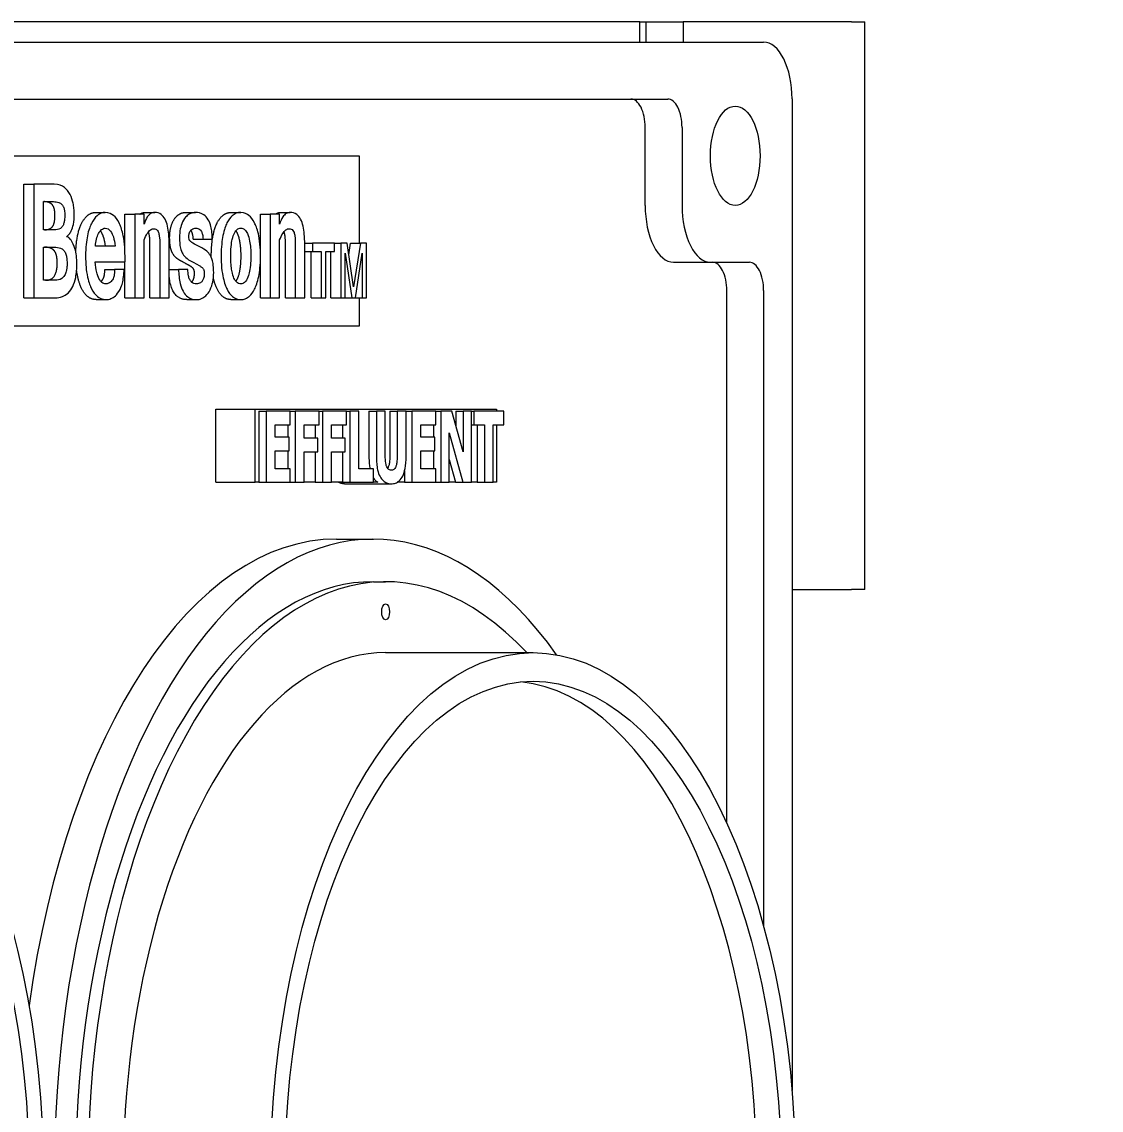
# Model space of a CAD drawing. Header units: inches. Extents: x 12 to 318, y 5 to 204.
# Drawn here: x 159.618 to 164.372, y 82.524 to 87.316 of the extents above; entities that cross this region are included whole.
import ezdxf

# ---------------------------------------------------------------- set-up
doc = ezdxf.new("R2010")
doc.units = ezdxf.units.IN
doc.header["$LTSCALE"] = 9.5
doc.header["$MEASUREMENT"] = 0
doc.layers.add('Dimension', color=7, linetype='Continuous', lineweight=25)
doc.layers.add('Visible', color=7, linetype='Continuous', lineweight=18)
doc.styles.add('Standard D-E', font='arial.ttf')
doc.dimstyles.new('in [mm] D-E NeptuneBenson', dxfattribs={"dimscale": 9.5, "dimtxt": 0.15, "dimasz": 0.098425, "dimexe": 0.125, "dimexo": 0.063, "dimgap": 0.031496, "dimtad": 0, "dimtih": 1, "dimtoh": 1, "dimdec": 4, "dimzin": 3, "dimdsep": 46, "dimlunit": 5, "dimtxsty": 'Standard D-E', "dimcen": 0.09, "dimdle": 0.393701, "dimclrd": 256, "dimclre": 256, "dimclrt": 256, "dimadec": 1, "dimazin": 1, "dimtfac": 1, "dimtofl": 0, "dimtmove": 0, "dimatfit": 3, "dimfxl": 1, "dimfrac": 1, "dimtolj": 1, "dimtzin": 4, "dimlwd": -1, "dimlwe": -1, "dimarcsym": 0})

# ---------------------------------------------------------------- blocks, each defined once
blk = doc.blocks.new('*D26')
at = {"layer": 'Defpoints', "color": 0, "transparency": 16777216}
for p in [(158.4059, 100.6863), (159.8111, 27.7063), (175.2466, 27.7063)]:
    blk.add_point(p, dxfattribs=at)
at = {"layer": 'Dimension', "transparency": 16777216}
for p, q in [((159.0044, 100.6863), (176.4341, 100.6863)), ((175.2466, 99.7513), (175.2466, 83.4672)), ((175.2466, 28.6414), (175.2466, 78.9878)), ((160.4096, 27.7063), (176.4341, 27.7063))]:
    blk.add_line(p, q, dxfattribs=at)
for points in [[(175.0907, 99.7513), (175.4024, 99.7513), (175.2466, 100.6863)], [(175.0907, 28.6414), (175.4024, 28.6414), (175.2466, 27.7063)]]:
    blk.add_solid(points, dxfattribs=at)
at = {"layer": 'Dimension', "transparency": 16777216, "char_height": 1.425, "attachment_point": 5, "style": 'Standard D-E'}
for s, insert in [('\\A1; 73 in', (175.2466, 82.2548)), ('\\A1;[1853.7 mm]', (175.2466, 80.0151))]:
    blk.add_mtext(s, dxfattribs=dict(at, insert=insert))
blk = doc.blocks.new('*D27')
at = {"layer": 'Defpoints', "color": 0, "transparency": 16777216}
for p in [(145.3107, 108.5663), (184.5188, 108.5663), (159.8111, 27.7063)]:
    blk.add_point(p, dxfattribs=at)
at = {"layer": 'Dimension', "transparency": 16777216}
for p, q in [((145.9092, 108.5663), (185.7063, 108.5663)), ((184.5188, 107.6313), (184.5188, 71.0909)), ((184.5188, 28.6414), (184.5188, 65.1817)), ((160.4096, 27.7063), (185.7063, 27.7063))]:
    blk.add_line(p, q, dxfattribs=at)
for points in [[(184.363, 107.6313), (184.6747, 107.6313), (184.5188, 108.5663)], [(184.363, 28.6414), (184.6747, 28.6414), (184.5188, 27.7063)]]:
    blk.add_solid(points, dxfattribs=at)
at = {"layer": 'Dimension', "transparency": 16777216, "char_height": 1.425, "attachment_point": 5, "style": 'Standard D-E'}
for s, insert in [('\\A1; 80{\\H1x;\\S7#8;} in', (184.5188, 69.8785)), ('\\A1;[2053.8 mm]', (184.5188, 66.9239))]:
    blk.add_mtext(s, dxfattribs=dict(at, insert=insert))

msp = doc.modelspace()

# ---------------------------------------------------------------- linework, layer by layer
at = {"layer": 'Visible'}
for p, q in [((162.34058, 87.316313), (155.94058, 87.316313)), ((162.34058, 87.226313), (162.34058, 87.316313)), ((162.34058, 87.316313), (162.3682, 87.316313)), ((162.3682, 87.316313), (162.53058, 87.316313)), ((162.3682, 87.226313), (162.3682, 87.316313)), ((162.53058, 87.316313), (162.53058, 87.226313)), ((163.272258, 87.316313), (162.53058, 87.316313)), ((163.272258, 87.316313), (163.330871, 87.316313)), ((163.330871, 84.816313), (163.330871, 87.316313)), ((156.13534, 87.226313), (162.88534, 87.226313)), ((156.557215, 86.976278), (162.463465, 86.976278)), ((163.01034, 86.976313), (163.01034, 82.611174)), ((162.363585, 86.507563), (162.363585, 86.851278)), ((162.525965, 86.851278), (162.525965, 86.507563)), ((157.91659, 86.726278), (161.10409, 86.726278)), ((161.10409, 86.726278), (161.10409, 86.341278)), ((159.62777, 86.101278), (159.62777, 86.601278)), ((159.62777, 86.601278), (159.671072, 86.601278)), ((159.671072, 86.601278), (159.671072, 86.101278)), ((159.761406, 86.601278), (159.671072, 86.601278)), ((159.713329, 86.524355), (159.758369, 86.524355)), ((159.713329, 86.400367), (159.713329, 86.524355)), ((159.942693, 86.476784), (159.985994, 86.476784)), ((160.072392, 86.306338), (160.072392, 86.468687)), ((160.072392, 86.468687), (160.115694, 86.468687)), ((160.156939, 86.468687), (160.115694, 86.468687)), ((160.115694, 86.468687), (160.115694, 86.101278)), ((160.156939, 86.424659), (160.156939, 86.468687)), ((160.160196, 86.476784), (160.203497, 86.476784)), ((160.339238, 86.476784), (160.382539, 86.476784)), ((160.539535, 86.476784), (160.582836, 86.476784)), ((160.669235, 86.468687), (160.712536, 86.468687)), ((160.669235, 86.306827), (160.669235, 86.468687)), ((160.753781, 86.468687), (160.712536, 86.468687)), ((160.712536, 86.468687), (160.712536, 86.101278)), ((160.753781, 86.424659), (160.753781, 86.468687)), ((160.757038, 86.476784), (160.80034, 86.476784)), ((159.761153, 86.400367), (159.713329, 86.400367)), ((159.814572, 86.370023), (159.815219, 86.370023)), ((160.156939, 86.101278), (160.156939, 86.356845)), ((160.373145, 86.359375), (160.416446, 86.359375)), ((160.416446, 86.359375), (160.457185, 86.359375)), ((160.753781, 86.101278), (160.753781, 86.356845)), ((159.713329, 86.32395), (159.761406, 86.32395)), ((159.713329, 86.178201), (159.713329, 86.32395)), ((160.029769, 86.329011), (159.942219, 86.329011)), ((160.182716, 86.101278), (160.182716, 86.33559)), ((160.226018, 86.33559), (160.226018, 86.101278)), ((160.267516, 86.101278), (160.267516, 86.33812)), ((160.779558, 86.101278), (160.779558, 86.33559)), ((160.82286, 86.33559), (160.82286, 86.101278)), ((160.864349, 86.341278), (160.898642, 86.341278)), ((160.864358, 86.101278), (160.864358, 86.33812)), ((160.994958, 86.341278), (160.898642, 86.341278)), ((160.898642, 86.341278), (160.898642, 86.304355)), ((160.994958, 86.304355), (160.994958, 86.341278)), ((160.994958, 86.341278), (161.023261, 86.341278)), ((161.050468, 86.341278), (161.023261, 86.341278)), ((161.023261, 86.341278), (161.023261, 86.101278)), ((161.079739, 86.149375), (161.050468, 86.341278)), ((161.058267, 86.290149), (161.066195, 86.341278)), ((161.066195, 86.341278), (161.109496, 86.341278)), ((161.109496, 86.341278), (161.079739, 86.149375)), ((161.136581, 86.341278), (161.109496, 86.341278)), ((161.136581, 86.101278), (161.136581, 86.341278)), ((159.941713, 86.259679), (160.072786, 86.259679)), ((160.072392, 86.101278), (160.072392, 86.259679)), ((160.072786, 86.259679), (160.072786, 86.284477)), ((160.669235, 86.101278), (160.669235, 86.263133)), ((160.864358, 86.304355), (160.898642, 86.304355)), ((160.893236, 86.101278), (160.893236, 86.304355)), ((160.898642, 86.304355), (160.936537, 86.304355)), ((160.936537, 86.304355), (160.936537, 86.101278)), ((160.956821, 86.304355), (160.994958, 86.304355)), ((160.956821, 86.101278), (160.956821, 86.304355)), ((160.97996, 86.101278), (160.97996, 86.304355)), ((161.042694, 86.297068), (161.071116, 86.101278)), ((161.042694, 86.101278), (161.042694, 86.297068)), ((161.088484, 86.101278), (161.117026, 86.297068)), ((161.117026, 86.297068), (161.117026, 86.101278)), ((162.488585, 86.257563), (162.650965, 86.257563)), ((162.650965, 86.257563), (162.822822, 86.257563)), ((159.983938, 86.225772), (160.027239, 86.225772)), ((160.069496, 86.225772), (160.027239, 86.225772)), ((160.267516, 86.225772), (160.3084, 86.225772)), ((160.349645, 86.225772), (160.3084, 86.225772)), ((159.76596, 86.178201), (159.713329, 86.178201)), ((162.722942, 83.78804), (162.722942, 86.132563)), ((162.885322, 86.132563), (162.885322, 83.333486)), ((159.62777, 86.101278), (159.671072, 86.101278)), ((159.671072, 86.101278), (159.76596, 86.101278)), ((159.945729, 86.093181), (159.98903, 86.093181)), ((160.072392, 86.101278), (160.115694, 86.101278)), ((160.115694, 86.101278), (160.156939, 86.101278)), ((160.182716, 86.101278), (160.226018, 86.101278)), ((160.226018, 86.101278), (160.267516, 86.101278)), ((160.344805, 86.093181), (160.388106, 86.093181)), ((160.539535, 86.093181), (160.582836, 86.093181)), ((160.669235, 86.101278), (160.712536, 86.101278)), ((160.712536, 86.101278), (160.753781, 86.101278)), ((160.779558, 86.101278), (160.82286, 86.101278)), ((160.82286, 86.101278), (160.864358, 86.101278)), ((160.893236, 86.101278), (160.936537, 86.101278)), ((160.936537, 86.101278), (160.956821, 86.101278)), ((160.97996, 86.101278), (161.023261, 86.101278)), ((161.023261, 86.101278), (161.042694, 86.101278)), ((161.042694, 86.101278), (161.071116, 86.101278)), ((161.071116, 86.101278), (161.088484, 86.101278)), ((161.088484, 86.101278), (161.117026, 86.101278)), ((161.10409, 86.101278), (161.10409, 85.976278)), ((161.117026, 86.101278), (161.136581, 86.101278)), ((161.10409, 85.976278), (158.491304, 85.976278)), ((160.472942, 85.611278), (160.646147, 85.611278)), ((160.472942, 85.288778), (160.472942, 85.611278)), ((160.646147, 85.611278), (161.708647, 85.611278)), ((160.646147, 85.288778), (160.646147, 85.611278)), ((160.662381, 85.601778), (160.662381, 85.288778)), ((160.662381, 85.601778), (160.694857, 85.601778)), ((160.800627, 85.601778), (160.694857, 85.601778)), ((160.694857, 85.601778), (160.694857, 85.288778)), ((160.800627, 85.601778), (160.822637, 85.601778)), ((160.800627, 85.542171), (160.800627, 85.601778)), ((160.927393, 85.601778), (160.822637, 85.601778)), ((160.822637, 85.601778), (160.822637, 85.288778)), ((160.927393, 85.601778), (160.943061, 85.601778)), ((160.927393, 85.542171), (160.927393, 85.601778)), ((161.047817, 85.601778), (160.943061, 85.601778)), ((160.943061, 85.601778), (160.943061, 85.288778)), ((161.047817, 85.542171), (161.047817, 85.601778)), ((161.047817, 85.601778), (161.063485, 85.601778)), ((161.1028, 85.601778), (161.063485, 85.601778)), ((161.063485, 85.601778), (161.063485, 85.288778)), ((161.1028, 85.348385), (161.1028, 85.601778)), ((161.147248, 85.601778), (161.147248, 85.401905)), ((161.147248, 85.601778), (161.179724, 85.601778)), ((161.219039, 85.601778), (161.179724, 85.601778)), ((161.179724, 85.601778), (161.179724, 85.401905)), ((161.219039, 85.40647), (161.219039, 85.601778)), ((161.239068, 85.601778), (161.239068, 85.40647)), ((161.239068, 85.601778), (161.271544, 85.601778)), ((161.310859, 85.601778), (161.271544, 85.601778)), ((161.271544, 85.601778), (161.271544, 85.40647)), ((161.310859, 85.601778), (161.336419, 85.601778)), ((161.310859, 85.402158), (161.310859, 85.601778)), ((161.44219, 85.601778), (161.336419, 85.601778)), ((161.336419, 85.601778), (161.336419, 85.288778)), ((161.44219, 85.601778), (161.464199, 85.601778)), ((161.44219, 85.542171), (161.44219, 85.601778)), ((161.512392, 85.601778), (161.464199, 85.601778)), ((161.464199, 85.601778), (161.464199, 85.288778)), ((161.56236, 85.42245), (161.512392, 85.601778)), ((161.529885, 85.601778), (161.529885, 85.539001)), ((161.529885, 85.601778), (161.56236, 85.601778)), ((161.598251, 85.601778), (161.56236, 85.601778)), ((161.56236, 85.601778), (161.56236, 85.42245)), ((161.598251, 85.288778), (161.598251, 85.601778)), ((161.598251, 85.601778), (161.609227, 85.601778)), ((161.741123, 85.601778), (161.609227, 85.601778)), ((161.609227, 85.601778), (161.609227, 85.542171)), ((161.708647, 85.611278), (161.708647, 85.601778)), ((161.741123, 85.542171), (161.741123, 85.601778)), ((160.733918, 85.48713), (160.733918, 85.542171)), ((160.733918, 85.542171), (160.800627, 85.542171)), ((160.790161, 85.542171), (160.790161, 85.48713)), ((160.861698, 85.483071), (160.861698, 85.542171)), ((160.861698, 85.542171), (160.927393, 85.542171)), ((160.910585, 85.542171), (160.910585, 85.483071)), ((160.982122, 85.542171), (161.047817, 85.542171)), ((160.982122, 85.483071), (160.982122, 85.542171)), ((161.031009, 85.542171), (161.031009, 85.483071)), ((161.375481, 85.48713), (161.375481, 85.542171)), ((161.375481, 85.542171), (161.44219, 85.542171)), ((161.431723, 85.542171), (161.431723, 85.48713)), ((161.598251, 85.542171), (161.609227, 85.542171)), ((161.609227, 85.542171), (161.655518, 85.542171)), ((161.623042, 85.542171), (161.623042, 85.288778)), ((161.655518, 85.542171), (161.655518, 85.288778)), ((161.694833, 85.288778), (161.694833, 85.542171)), ((161.694833, 85.542171), (161.741123, 85.542171)), ((161.708647, 85.542171), (161.708647, 85.288778)), ((161.50009, 85.288778), (161.50009, 85.506914)), ((161.50009, 85.506914), (161.560458, 85.288778)), ((160.795428, 85.48713), (160.733918, 85.48713)), ((160.795428, 85.427523), (160.795428, 85.48713)), ((160.922193, 85.483071), (160.861698, 85.483071)), ((160.922193, 85.423465), (160.922193, 85.483071)), ((161.042617, 85.483071), (160.982122, 85.483071)), ((161.042617, 85.423465), (161.042617, 85.483071)), ((161.43699, 85.48713), (161.375481, 85.48713)), ((161.43699, 85.427523), (161.43699, 85.48713)), ((160.733918, 85.348385), (160.733918, 85.427523)), ((160.733918, 85.427523), (160.795428, 85.427523)), ((160.790161, 85.427523), (160.790161, 85.348385)), ((160.861698, 85.288778), (160.861698, 85.423465)), ((160.861698, 85.423465), (160.922193, 85.423465)), ((160.910585, 85.423465), (160.910585, 85.288778)), ((160.982122, 85.288778), (160.982122, 85.423465)), ((160.982122, 85.423465), (161.042617, 85.423465)), ((161.031009, 85.423465), (161.031009, 85.288778)), ((161.375481, 85.427523), (161.43699, 85.427523)), ((161.375481, 85.348385), (161.375481, 85.427523)), ((161.431723, 85.427523), (161.431723, 85.348385)), ((160.800627, 85.348385), (160.733918, 85.348385)), ((160.800627, 85.288778), (160.800627, 85.348385)), ((161.16786, 85.348385), (161.1028, 85.348385)), ((161.16786, 85.288778), (161.16786, 85.348385)), ((161.44219, 85.348385), (161.375481, 85.348385)), ((161.44219, 85.288778), (161.44219, 85.348385)), ((161.50009, 85.389564), (161.527982, 85.288778)), ((161.303943, 85.338573), (161.303943, 85.288778)), ((160.472942, 85.288778), (160.646147, 85.288778)), ((160.662381, 85.288778), (160.646147, 85.288778)), ((160.662381, 85.288778), (160.694857, 85.288778)), ((160.694857, 85.288778), (160.800627, 85.288778)), ((160.800627, 85.288778), (160.822637, 85.288778)), ((160.822637, 85.288778), (160.861698, 85.288778)), ((160.910585, 85.288778), (160.861698, 85.288778)), ((160.910585, 85.288778), (160.943061, 85.288778)), ((160.943061, 85.288778), (160.982122, 85.288778)), ((161.031009, 85.288778), (160.982122, 85.288778)), ((161.031009, 85.288778), (161.063485, 85.288778)), ((161.03961, 85.282183), (161.245291, 85.282183)), ((161.063485, 85.288778), (161.16786, 85.288778)), ((161.186577, 85.288778), (161.16786, 85.288778)), ((161.303943, 85.288778), (161.271828, 85.288778)), ((161.303943, 85.288778), (161.336419, 85.288778)), ((161.336419, 85.288778), (161.44219, 85.288778)), ((161.44219, 85.288778), (161.464199, 85.288778)), ((161.464199, 85.288778), (161.50009, 85.288778)), ((161.527982, 85.288778), (161.50009, 85.288778)), ((161.527982, 85.288778), (161.560458, 85.288778)), ((161.560458, 85.288778), (161.598251, 85.288778)), ((161.623042, 85.288778), (161.598251, 85.288778)), ((161.623042, 85.288778), (161.655518, 85.288778)), ((161.655518, 85.288778), (161.694833, 85.288778)), ((161.708647, 85.288778), (161.694833, 85.288778)), ((161.004192, 85.038778), (161.166572, 85.038778)), ((161.166572, 84.851278), (161.220699, 84.851278)), ((163.01034, 84.816313), (163.272258, 84.816313)), ((163.330871, 84.816313), (163.272258, 84.816313)), ((161.220699, 84.538778), (161.870218, 84.538778))]:
    msp.add_line(p, q, dxfattribs=at)
for centre, major_axis, start_param, end_param in [((162.88534, 86.976313), (0, 0.25), 4.71238898, 6.28318531), ((162.301085, 86.851278), (0, 0.125), 4.71238898, 6.28318531), ((162.463465, 86.851278), (0, 0.125), 4.71238898, 6.28318531), ((162.488585, 86.507563), (0, -0.25), 4.71238898, 6.28318531), ((162.650965, 86.507563), (0, -0.25), 4.71238898, 6.28318531), ((162.660442, 86.132563), (0, 0.125), 4.71238898, 6.28318531), ((162.822822, 86.132563), (0, 0.125), 4.71238898, 6.28318531), ((161.166572, 82.226278), (0, 2.8125), 5.67192986, 8.94884126), ((161.220699, 82.226278), (0, -2.625), 2.64866739, 6.33361033), ((161.004192, 82.226278), (0, 2.8125), 0, 1.2977393), ((161.166572, 82.226278), (0, -2.625), 3.14159265, 6.28318531), ((161.220699, 82.226278), (0, -2.3125), 3.14159265, 6.28318531), ((161.761964, 82.226278), (0, -2.186419), 0.04953189, 3.09206076)]:
    msp.add_ellipse(centre, major_axis=major_axis, ratio=0.5, start_param=start_param, end_param=end_param, dxfattribs=at)
for centre, major_axis in [((162.76034, 86.726313), (0, 0.21875)), ((161.220699, 84.718674), (0, -0.035)), ((158.557753, 82.226278), (0, 2.3125)), ((161.870218, 82.226278), (0, 2.3125)), ((158.557753, 82.226278), (0, 2.186419)), ((161.870218, 82.226278), (0, 2.186419))]:
    msp.add_ellipse(centre, major_axis=major_axis, ratio=0.5, dxfattribs=at)
for points, degree, knots in [([(159.849209, 86.468687), (159.849209, 86.47736), (159.848814, 86.485984), (159.847117, 86.502662), (159.845865, 86.510576), (159.841772, 86.529), (159.837698, 86.543031), (159.824352, 86.568248), (159.8163, 86.57855), (159.795641, 86.594517), (159.781124, 86.601278), (159.761406, 86.601278)], 3, [-1.37022204, -1.37022204, -1.37022204, -1.37022204, -1.13367687, -1.13367687, -0.90603204, -0.90603204, -0.58386018, -0.58386018, -0.30050429, -0.30050429, 0, 0, 0, 0]), ([(159.758369, 86.524355), (159.76593, 86.524355), (159.774423, 86.523491), (159.785528, 86.518919), (159.790538, 86.516305), (159.798129, 86.50814), (159.800281, 86.504331), (159.80393, 86.496092), (159.805047, 86.491337), (159.807043, 86.479551), (159.807458, 86.471101), (159.807458, 86.46312)], 3, [-0.217883978, -0.217883978, -0.217883978, -0.217883978, -0.151492323, -0.151492323, -0.118749394, -0.118749394, -0.094641913, -0.094641913, -0.060812242, -0.060812242, 0, 0, 0, 0]), ([(159.807458, 86.46312), (159.807458, 86.457027), (159.807201, 86.45084), (159.805967, 86.439696), (159.805085, 86.434665), (159.802364, 86.42487), (159.800505, 86.420451), (159.796276, 86.41375), (159.793213, 86.409917), (159.780241, 86.401884), (159.770572, 86.400367), (159.761153, 86.400367)], 3, [-0.570946972, -0.570946972, -0.570946972, -0.570946972, -0.453612383, -0.453612383, -0.351244571, -0.351244571, -0.237936486, -0.237936486, -0.143553355, -0.143553355, 0, 0, 0, 0]), ([(159.814543, 86.370003), (159.818731, 86.372876), (159.822807, 86.376493), (159.830068, 86.385214), (159.833264, 86.390118), (159.840147, 86.404148), (159.843215, 86.4137), (159.848156, 86.438454), (159.849209, 86.453613), (159.849209, 86.468687)], 3, [-0.332004447, -0.332004447, -0.332004447, -0.332004447, -0.264558277, -0.264558277, -0.202993513, -0.202993513, -0.114860808, -0.114860808, 0, 0, 0, 0]), ([(159.856134, 86.301704), (159.857101, 86.335868), (159.8683, 86.399861), (159.891326, 86.449456), (159.923715, 86.476784), (159.942693, 86.476784)], 2, [0.19355846, 0.19355846, 0.19355846, 1, 2, 3, 4, 4, 4]), ([(159.985994, 86.476784), (159.979742, 86.476784), (159.973523, 86.475672), (159.960727, 86.470602), (159.95509, 86.4668), (159.940687, 86.4544), (159.932182, 86.443087), (159.918976, 86.416417), (159.91232, 86.399173), (159.902737, 86.351948), (159.899203, 86.323616), (159.899203, 86.284983)], 3, [-1.49193162, -1.49193162, -1.49193162, -1.49193162, -1.29030138, -1.29030138, -1.0712515, -1.0712515, -0.64119148, -0.64119148, -0.29439022, -0.29439022, 0, 0, 0, 0]), ([(160.072786, 86.284477), (160.072786, 86.301952), (160.072068, 86.319482), (160.068363, 86.35703), (160.065481, 86.371919), (160.058307, 86.403669), (160.052295, 86.419361), (160.039491, 86.444999), (160.031256, 86.455747), (160.013877, 86.470037), (160.002213, 86.476784), (159.985994, 86.476784)], 3, [-0.953742878, -0.953742878, -0.953742878, -0.953742878, -0.864238922, -0.864238922, -0.757751945, -0.757751945, -0.52950742, -0.52950742, -0.247180323, -0.247180323, 0, 0, 0, 0]), ([(160.203497, 86.476784), (160.197481, 86.476784), (160.191485, 86.475323), (160.180379, 86.468502), (160.175447, 86.463548), (160.165211, 86.44812), (160.160616, 86.437076), (160.156939, 86.424659)], 3, [-0.286997863, -0.286997863, -0.286997863, -0.286997863, -0.195305384, -0.195305384, -0.109970073, -0.109970073, 0, 0, 0, 0]), ([(160.267516, 86.33812), (160.267516, 86.352441), (160.267003, 86.367055), (160.264542, 86.393188), (160.262787, 86.405094), (160.257461, 86.427598), (160.253906, 86.437857), (160.244459, 86.455783), (160.238786, 86.46258), (160.223366, 86.474354), (160.213284, 86.476784), (160.203497, 86.476784)], 3, [-0.549838036, -0.549838036, -0.549838036, -0.549838036, -0.440760651, -0.440760651, -0.347374274, -0.347374274, -0.251258835, -0.251258835, -0.149149172, -0.149149172, 0, 0, 0, 0]), ([(160.382539, 86.476784), (160.375417, 86.476784), (160.368297, 86.475451), (160.353404, 86.468768), (160.347282, 86.46362), (160.338313, 86.454706), (160.331977, 86.447151), (160.321191, 86.424562), (160.318194, 86.413656), (160.313847, 86.392771), (160.312701, 86.37981), (160.312701, 86.36646)], 3, [-0.380184833, -0.380184833, -0.380184833, -0.380184833, -0.319898495, -0.319898495, -0.251008997, -0.251008997, -0.172372504, -0.172372504, -0.101722902, -0.101722902, 0, 0, 0, 0]), ([(160.457185, 86.359375), (160.457055, 86.369402), (160.456525, 86.379474), (160.45445, 86.398091), (160.453012, 86.406665), (160.448207, 86.42611), (160.44444, 86.435963), (160.433965, 86.454222), (160.427234, 86.461241), (160.408272, 86.474234), (160.394985, 86.476784), (160.382539, 86.476784)], 3, [-0.545887419, -0.545887419, -0.545887419, -0.545887419, -0.469637173, -0.469637173, -0.400904814, -0.400904814, -0.30477701, -0.30477701, -0.189676686, -0.189676686, 0, 0, 0, 0]), ([(160.582836, 86.476784), (160.576189, 86.476784), (160.569561, 86.475658), (160.555745, 86.470309), (160.549785, 86.466211), (160.536372, 86.454652), (160.528616, 86.444249), (160.516065, 86.41874), (160.509395, 86.401211), (160.499853, 86.35446), (160.496045, 86.32575), (160.496045, 86.284983)], 3, [-1.56801299, -1.56801299, -1.56801299, -1.56801299, -1.35973826, -1.35973826, -1.12707481, -1.12707481, -0.69333235, -0.69333235, -0.31064426, -0.31064426, 0, 0, 0, 0]), ([(160.669628, 86.284983), (160.669628, 86.302421), (160.668913, 86.319927), (160.66523, 86.357098), (160.662385, 86.371844), (160.654528, 86.406415), (160.647975, 86.421689), (160.636333, 86.444999), (160.628098, 86.455747), (160.61072, 86.470037), (160.599055, 86.476784), (160.582836, 86.476784)], 3, [-0.854658685, -0.854658685, -0.854658685, -0.854658685, -0.788718433, -0.788718433, -0.711388555, -0.711388555, -0.52950742, -0.52950742, -0.247180323, -0.247180323, 0, 0, 0, 0]), ([(160.80034, 86.476784), (160.794323, 86.476784), (160.788327, 86.475323), (160.777221, 86.468502), (160.772289, 86.463548), (160.762053, 86.44812), (160.757458, 86.437076), (160.753781, 86.424659)], 3, [-0.286997863, -0.286997863, -0.286997863, -0.286997863, -0.195305384, -0.195305384, -0.109970073, -0.109970073, 0, 0, 0, 0]), ([(160.864358, 86.33812), (160.864358, 86.352441), (160.863846, 86.367055), (160.861384, 86.393188), (160.859629, 86.405094), (160.854303, 86.427598), (160.850748, 86.437857), (160.841301, 86.455783), (160.835628, 86.46258), (160.820208, 86.474354), (160.810126, 86.476784), (160.80034, 86.476784)], 3, [-0.549838036, -0.549838036, -0.549838036, -0.549838036, -0.440760651, -0.440760651, -0.347374274, -0.347374274, -0.251258835, -0.251258835, -0.149149172, -0.149149172, 0, 0, 0, 0]), ([(159.942219, 86.329011), (159.943138, 86.339577), (159.944722, 86.349798), (159.949497, 86.36847), (159.952511, 86.376582), (159.960236, 86.391456), (159.964574, 86.397161), (159.974619, 86.405508), (159.980229, 86.407452), (159.985994, 86.407452)], 3, [-0.311667492, -0.311667492, -0.311667492, -0.311667492, -0.237050543, -0.237050543, -0.16576507, -0.16576507, -0.087852602, -0.087852602, 0, 0, 0, 0]), ([(159.985994, 86.407452), (159.990098, 86.407452), (159.994164, 86.406474), (160.001887, 86.402097), (160.005417, 86.398886), (160.014788, 86.386603), (160.019001, 86.376206), (160.025602, 86.356887), (160.028268, 86.343385), (160.029769, 86.329011)], 3, [-0.251457438, -0.251457438, -0.251457438, -0.251457438, -0.21404187, -0.21404187, -0.178283825, -0.178283825, -0.111899249, -0.111899249, 0, 0, 0, 0]), ([(160.156939, 86.356845), (160.16113, 86.366541), (160.165796, 86.375883), (160.175126, 86.390307), (160.179786, 86.396015), (160.189347, 86.403461), (160.194064, 86.405428), (160.198943, 86.405428)], 3, [-0.254147783, -0.254147783, -0.254147783, -0.254147783, -0.156374809, -0.156374809, -0.074354364, -0.074354364, 0, 0, 0, 0]), ([(160.198943, 86.405428), (160.202035, 86.405428), (160.20522, 86.404922), (160.210825, 86.402356), (160.213347, 86.400499), (160.217763, 86.394936), (160.219219, 86.391884), (160.221979, 86.384537), (160.223148, 86.378767), (160.225508, 86.362028), (160.226018, 86.348699), (160.226018, 86.33559)], 3, [-0.243715019, -0.243715019, -0.243715019, -0.243715019, -0.209104446, -0.209104446, -0.179401679, -0.179401679, -0.150757457, -0.150757457, -0.099891353, -0.099891353, 0, 0, 0, 0]), ([(160.353946, 86.371521), (160.353946, 86.373682), (160.354051, 86.375828), (160.354505, 86.379967), (160.354839, 86.381917), (160.356138, 86.387286), (160.357345, 86.390286), (160.36104, 86.396845), (160.363863, 86.399825), (160.372332, 86.406151), (160.378796, 86.407452), (160.384817, 86.407452)], 3, [-0.199332402, -0.199332402, -0.199332402, -0.199332402, -0.182867861, -0.182867861, -0.167049192, -0.167049192, -0.137423155, -0.137423155, -0.091748754, -0.091748754, 0, 0, 0, 0]), ([(160.384817, 86.407452), (160.390872, 86.407452), (160.396822, 86.406), (160.404546, 86.399861), (160.407001, 86.397024), (160.411167, 86.38954), (160.412769, 86.385181), (160.415491, 86.373701), (160.41622, 86.366549), (160.416446, 86.359375)], 3, [-0.223385569, -0.223385569, -0.223385569, -0.223385569, -0.140059831, -0.140059831, -0.096765916, -0.096765916, -0.05477189, -0.05477189, 0, 0, 0, 0]), ([(160.538555, 86.284983), (160.538555, 86.298466), (160.538996, 86.312444), (160.54148, 86.339431), (160.543314, 86.349611), (160.548082, 86.370766), (160.551494, 86.37932), (160.558772, 86.393903), (160.563019, 86.398559), (160.571652, 86.405651), (160.577191, 86.407452), (160.582836, 86.407452)], 3, [-0.22807944, -0.22807944, -0.22807944, -0.22807944, -0.205294754, -0.205294754, -0.181748055, -0.181748055, -0.142221383, -0.142221383, -0.086038211, -0.086038211, 0, 0, 0, 0]), ([(160.582836, 86.407452), (160.585948, 86.407452), (160.589041, 86.406876), (160.595905, 86.404026), (160.598736, 86.401761), (160.604949, 86.396116), (160.608737, 86.390506), (160.616343, 86.374067), (160.619475, 86.362726), (160.625393, 86.331948), (160.627118, 86.31073), (160.627118, 86.284983)], 3, [-0.485256347, -0.485256347, -0.485256347, -0.485256347, -0.453784115, -0.453784115, -0.414355835, -0.414355835, -0.320828378, -0.320828378, -0.196193606, -0.196193606, 0, 0, 0, 0]), ([(160.753781, 86.356845), (160.757972, 86.366541), (160.762638, 86.375883), (160.771968, 86.390307), (160.776628, 86.396015), (160.786189, 86.403461), (160.790906, 86.405428), (160.795785, 86.405428)], 3, [-0.254147783, -0.254147783, -0.254147783, -0.254147783, -0.156374809, -0.156374809, -0.074354364, -0.074354364, 0, 0, 0, 0]), ([(160.795785, 86.405428), (160.798877, 86.405428), (160.802062, 86.404922), (160.807668, 86.402356), (160.810189, 86.400499), (160.814605, 86.394936), (160.816061, 86.391884), (160.818821, 86.384537), (160.819991, 86.378767), (160.82235, 86.362028), (160.82286, 86.348699), (160.82286, 86.33559)], 3, [-0.243715019, -0.243715019, -0.243715019, -0.243715019, -0.209104446, -0.209104446, -0.179401679, -0.179401679, -0.150757457, -0.150757457, -0.099891353, -0.099891353, 0, 0, 0, 0]), ([(159.860849, 86.251076), (159.860849, 86.262847), (159.860116, 86.274437), (159.857194, 86.297534), (159.855079, 86.308169), (159.848371, 86.330245), (159.843037, 86.342914), (159.829876, 86.362152), (159.826036, 86.365433), (159.820709, 86.369091), (159.81766, 86.370186), (159.814543, 86.370003)], 3, [-0.236404936, -0.236404936, -0.236404936, -0.236404936, -0.1893821, -0.1893821, -0.141231453, -0.141231453, -0.08584592, -0.08584592, -0.047520192, -0.047520192, 0, 0, 0, 0]), ([(159.986468, 86.329011), (159.982926, 86.362918), (159.967983, 86.391504), (159.964252, 86.396029)], 2, [0, 0, 0, 1, 1.28376973, 1.28376973, 1.28376973]), ([(160.182716, 86.33559), (160.182716, 86.375064), (160.176336, 86.390689), (160.176148, 86.39112)], 2, [0, 0, 0, 1, 1.02920813, 1.02920813, 1.02920813]), ([(160.312701, 86.36646), (160.312701, 86.356638), (160.313111, 86.346555), (160.315037, 86.329859), (160.316373, 86.321875), (160.322214, 86.302165), (160.32642, 86.295185), (160.333183, 86.285103), (160.340631, 86.27386), (160.372418, 86.257655)], 3, [-1.28758631, -1.28758631, -1.28758631, -1.28758631, -1.00763885, -1.00763885, -0.79953504, -0.79953504, -0.49991727, -0.49991727, 0, 0, 0, 0]), ([(160.399746, 86.326987), (160.382135, 86.33544), (160.372856, 86.340688), (160.361948, 86.348305), (160.359348, 86.35078), (160.356791, 86.354212), (160.356004, 86.355442), (160.355132, 86.357513), (160.354873, 86.358285), (160.353932, 86.362988), (160.353946, 86.367357), (160.353946, 86.371521)], 3, [-0.131420243, -0.131420243, -0.131420243, -0.131420243, -0.085737183, -0.085737183, -0.052375851, -0.052375851, -0.038599816, -0.038599816, -0.031728135, -0.031728135, 0, 0, 0, 0]), ([(160.583816, 86.284983), (160.583816, 86.316359), (160.576984, 86.362412), (160.566797, 86.388988), (160.561146, 86.395964)], 2, [0, 0, 0, 1, 2, 2.7505137, 2.7505137, 2.7505137]), ([(160.779558, 86.33559), (160.779558, 86.375064), (160.773178, 86.390689), (160.77299, 86.39112)], 2, [0, 0, 0, 1, 1.02920813, 1.02920813, 1.02920813]), ([(159.761406, 86.32395), (159.770273, 86.32395), (159.780571, 86.322964), (159.791928, 86.31803), (159.798166, 86.315182), (159.805514, 86.307178), (159.808406, 86.303524), (159.813478, 86.291698), (159.814748, 86.285783), (159.817072, 86.271504), (159.81758, 86.261023), (159.81758, 86.251076)], 3, [-0.627216897, -0.627216897, -0.627216897, -0.627216897, -0.26355814, -0.26355814, -0.153530989, -0.153530989, -0.114232774, -0.114232774, -0.075797609, -0.075797609, 0, 0, 0, 0]), ([(160.463258, 86.21312), (160.463258, 86.223418), (160.462778, 86.23385), (160.460162, 86.255218), (160.458171, 86.263208), (160.452731, 86.280792), (160.448268, 86.288008), (160.441568, 86.297643), (160.432484, 86.311224), (160.399746, 86.326987)], 3, [-1.26579165, -1.26579165, -1.26579165, -1.26579165, -1.09964579, -1.09964579, -0.91097669, -0.91097669, -0.51319308, -0.51319308, 0, 0, 0, 0]), ([(159.899203, 86.284983), (159.899203, 86.268219), (159.899858, 86.251328), (159.902497, 86.223986), (159.904381, 86.208868), (159.91368, 86.167122), (159.92039, 86.151171), (159.932849, 86.126293), (159.94143, 86.115095), (159.959358, 86.100415), (159.971628, 86.093181), (159.98903, 86.093181)], 3, [-1.15207317, -1.15207317, -1.15207317, -1.15207317, -0.93289171, -0.93289171, -0.78803686, -0.78803686, -0.5752915, -0.5752915, -0.26521632, -0.26521632, 0, 0, 0, 0]), ([(159.98903, 86.162513), (159.983021, 86.162513), (159.977065, 86.164272), (159.967795, 86.171476), (159.962924, 86.176405), (159.955032, 86.191603), (159.950928, 86.200884), (159.94577, 86.224779), (159.942498, 86.241358), (159.941713, 86.259679)], 3, [-1.96156648, -1.96156648, -1.96156648, -1.96156648, -1.05825772, -1.05825772, -0.46701751, -0.46701751, -0.14011971, -0.14011971, 0, 0, 0, 0]), ([(160.372418, 86.257655), (160.399604, 86.243047), (160.404644, 86.239911), (160.411342, 86.23536), (160.414652, 86.232569), (160.418188, 86.227736), (160.419192, 86.226098), (160.420398, 86.2231), (160.420949, 86.22143), (160.421869, 86.215071), (160.422013, 86.211119), (160.422013, 86.207553)], 3, [-0.257258169, -0.257258169, -0.257258169, -0.257258169, -0.188139614, -0.188139614, -0.088980101, -0.088980101, -0.05025383, -0.05025383, -0.027166149, -0.027166149, 0, 0, 0, 0]), ([(160.496045, 86.284983), (160.496045, 86.26756), (160.496725, 86.249996), (160.500161, 86.214478), (160.502704, 86.200205), (160.510613, 86.164825), (160.516928, 86.149406), (160.529132, 86.124985), (160.537392, 86.114207), (160.558172, 86.097137), (160.570379, 86.093181), (160.582836, 86.093181)], 3, [-0.559807611, -0.559807611, -0.559807611, -0.559807611, -0.508752242, -0.508752242, -0.453813618, -0.453813618, -0.343491309, -0.343491309, -0.189844967, -0.189844967, 0, 0, 0, 0]), ([(160.582836, 86.162513), (160.579595, 86.162513), (160.576352, 86.163077), (160.569372, 86.165967), (160.566558, 86.168247), (160.560058, 86.174419), (160.556072, 86.1806), (160.549587, 86.194985), (160.546086, 86.20486), (160.540475, 86.23668), (160.538555, 86.256816), (160.538555, 86.284983)], 3, [-0.87203894, -0.87203894, -0.87203894, -0.87203894, -0.787716776, -0.787716776, -0.686621698, -0.686621698, -0.437031514, -0.437031514, -0.214626715, -0.214626715, 0, 0, 0, 0]), ([(160.561139, 86.173889), (160.566766, 86.180836), (160.576984, 86.207047), (160.583816, 86.253606), (160.583816, 86.284983)], 2, [1.24426444, 1.24426444, 1.24426444, 2, 3, 4, 4, 4]), ([(160.582836, 86.093181), (160.589358, 86.093181), (160.595856, 86.094294), (160.609624, 86.099605), (160.615536, 86.103716), (160.628874, 86.115077), (160.636745, 86.125624), (160.649451, 86.151394), (160.656239, 86.16909), (160.665847, 86.216148), (160.669628, 86.244781), (160.669628, 86.284983)], 3, [-1.52764829, -1.52764829, -1.52764829, -1.52764829, -1.33812293, -1.33812293, -1.12021306, -1.12021306, -0.68610543, -0.68610543, -0.3063334, -0.3063334, 0, 0, 0, 0]), ([(160.627118, 86.284983), (160.627118, 86.271418), (160.626639, 86.25749), (160.623969, 86.229608), (160.621955, 86.219065), (160.618504, 86.203847), (160.615678, 86.193652), (160.606974, 86.176207), (160.602773, 86.171506), (160.594027, 86.164317), (160.588486, 86.162513), (160.582836, 86.162513)], 3, [-0.322924908, -0.322924908, -0.322924908, -0.322924908, -0.268030343, -0.268030343, -0.208102325, -0.208102325, -0.144086963, -0.144086963, -0.086096364, -0.086096364, 0, 0, 0, 0]), ([(159.76596, 86.101278), (159.776226, 86.101278), (159.786718, 86.102711), (159.805415, 86.109627), (159.813934, 86.11455), (159.831746, 86.131186), (159.838195, 86.141854), (159.848156, 86.16207), (159.852493, 86.175426), (159.859375, 86.209691), (159.860849, 86.2304), (159.860849, 86.251076)], 3, [-0.534957751, -0.534957751, -0.534957751, -0.534957751, -0.44787355, -0.44787355, -0.373731161, -0.373731161, -0.28123866, -0.28123866, -0.157548974, -0.157548974, 0, 0, 0, 0]), ([(159.81758, 86.251076), (159.81758, 86.245041), (159.817314, 86.238982), (159.816098, 86.227714), (159.815218, 86.222531), (159.812227, 86.210784), (159.809869, 86.204898), (159.803129, 86.193457), (159.798594, 86.188939), (159.785151, 86.17992), (159.775115, 86.178201), (159.76596, 86.178201)], 3, [-0.361217471, -0.361217471, -0.361217471, -0.361217471, -0.315406386, -0.315406386, -0.273717942, -0.273717942, -0.215356644, -0.215356644, -0.139521638, -0.139521638, 0, 0, 0, 0]), ([(159.945729, 86.093181), (159.925739, 86.093181), (159.892592, 86.118991), (159.868806, 86.169092), (159.860856, 86.212428), (159.859706, 86.221151)], 2, [0, 0, 0, 1, 2, 3, 3.23212359, 3.23212359, 3.23212359]), ([(159.967484, 86.17223), (159.96975, 86.174466), (159.977106, 86.184274), (159.983432, 86.203505), (159.983938, 86.225772)], 2, [1.6157242, 1.6157242, 1.6157242, 2, 3, 4, 4, 4]), ([(159.98903, 86.093181), (159.996393, 86.093181), (160.003715, 86.09452), (160.016592, 86.099765), (160.023545, 86.103576), (160.036405, 86.115454), (160.04388, 86.123838), (160.056377, 86.14919), (160.059671, 86.160002), (160.065619, 86.181492), (160.068193, 86.202606), (160.069496, 86.225772)], 3, [-0.510586724, -0.510586724, -0.510586724, -0.510586724, -0.395857325, -0.395857325, -0.305816844, -0.305816844, -0.233792858, -0.233792858, -0.177640706, -0.177640706, 0, 0, 0, 0]), ([(160.027239, 86.225772), (160.026993, 86.214933), (160.026256, 86.205507), (160.024604, 86.19764), (160.023367, 86.191869), (160.016855, 86.178904), (160.012878, 86.173792), (160.003907, 86.166318), (159.997226, 86.162513), (159.98903, 86.162513)], 3, [-1.35675121, -1.35675121, -1.35675121, -1.35675121, -0.38738366, -0.38738366, -0.25082013, -0.25082013, -0.12489258, -0.12489258, 0, 0, 0, 0]), ([(160.3084, 86.225772), (160.309048, 86.204548), (160.311155, 86.183155), (160.318918, 86.150915), (160.323109, 86.139377), (160.334555, 86.118511), (160.341698, 86.110523), (160.361608, 86.096081), (160.375185, 86.093181), (160.388106, 86.093181)], 3, [-0.594380343, -0.594380343, -0.594380343, -0.594380343, -0.432514362, -0.432514362, -0.322211878, -0.322211878, -0.196916309, -0.196916309, 0, 0, 0, 0]), ([(160.387853, 86.162513), (160.383826, 86.162513), (160.379704, 86.163054), (160.372377, 86.165672), (160.369035, 86.167533), (160.362866, 86.173113), (160.360076, 86.176758), (160.355299, 86.186318), (160.353487, 86.191933), (160.350416, 86.206899), (160.349719, 86.216404), (160.349645, 86.225772)], 3, [-0.287669746, -0.287669746, -0.287669746, -0.287669746, -0.226284129, -0.226284129, -0.174290962, -0.174290962, -0.123175282, -0.123175282, -0.071392159, -0.071392159, 0, 0, 0, 0]), ([(160.388106, 86.093181), (160.395332, 86.093181), (160.40256, 86.09446), (160.417583, 86.10078), (160.423802, 86.105607), (160.435316, 86.116324), (160.441787, 86.124759), (160.453621, 86.148087), (160.457043, 86.16089), (160.461903, 86.18414), (160.463258, 86.198365), (160.463258, 86.21312)], 3, [-0.343256409, -0.343256409, -0.343256409, -0.343256409, -0.303581547, -0.303581547, -0.258977781, -0.258977781, -0.192017911, -0.192017911, -0.112431426, -0.112431426, 0, 0, 0, 0]), ([(160.366086, 86.170201), (160.36855, 86.172571), (160.378712, 86.188829), (160.378712, 86.207553)], 2, [0.76439511, 0.76439511, 0.76439511, 1, 2, 2, 2]), ([(160.422013, 86.207553), (160.422013, 86.204542), (160.421853, 86.20156), (160.421173, 86.195758), (160.420668, 86.193011), (160.418658, 86.18512), (160.41673, 86.180641), (160.412844, 86.174025), (160.410156, 86.170085), (160.399882, 86.163552), (160.393599, 86.162513), (160.387853, 86.162513)], 3, [-0.374073525, -0.374073525, -0.374073525, -0.374073525, -0.320709979, -0.320709979, -0.268475703, -0.268475703, -0.163784914, -0.163784914, -0.087573633, -0.087573633, 0, 0, 0, 0]), ([(160.539535, 86.093181), (160.520051, 86.093181), (160.487915, 86.118991), (160.467672, 86.163076), (160.461954, 86.188794)], 2, [0, 0, 0, 1, 2, 2.77781526, 2.77781526, 2.77781526]), ([(161.147248, 85.401905), (161.147248, 85.391399), (161.147654, 85.3808), (161.149373, 85.362926), (161.150414, 85.355512), (161.151843, 85.348385)], 3, [-0.821877976, -0.821877976, -0.821877976, -0.821877976, -0.654433498, -0.654433498, -0.531830613, -0.531830613, -0.531830613, -0.531830613]), ([(161.179724, 85.401905), (161.179724, 85.391399), (161.18013, 85.3808), (161.182008, 85.361267), (161.183363, 85.352264), (161.187899, 85.332469), (161.191411, 85.322534), (161.19927, 85.307805), (161.204808, 85.29904), (161.223706, 85.284759), (161.234683, 85.282183), (161.245291, 85.282183)], 3, [-0.821877976, -0.821877976, -0.821877976, -0.821877976, -0.654433498, -0.654433498, -0.504909579, -0.504909579, -0.307478412, -0.307478412, -0.16166829, -0.16166829, 0, 0, 0, 0]), ([(161.245291, 85.34179), (161.242668, 85.34179), (161.239997, 85.342214), (161.235212, 85.344256), (161.23305, 85.345713), (161.228943, 85.35014), (161.227108, 85.353092), (161.224198, 85.360137), (161.222571, 85.365205), (161.21956, 85.383547), (161.219039, 85.395474), (161.219039, 85.40647)], 3, [-0.357819749, -0.357819749, -0.357819749, -0.357819749, -0.281802872, -0.281802872, -0.21609433, -0.21609433, -0.146681317, -0.146681317, -0.083787292, -0.083787292, 0, 0, 0, 0]), ([(161.239068, 85.40647), (161.239068, 85.3989), (161.238832, 85.391031), (161.237642, 85.377552), (161.236806, 85.37145), (161.234264, 85.360783), (161.2328, 85.356884), (161.230493, 85.352525), (161.229789, 85.351382), (161.229051, 85.350347)], 3, [-0.217363441, -0.217363441, -0.217363441, -0.217363441, -0.17163752, -0.17163752, -0.134758966, -0.134758966, -0.100390194, -0.100390194, -0.086453699, -0.086453699, -0.086453699, -0.086453699]), ([(161.271544, 85.40647), (161.271544, 85.3989), (161.271308, 85.391031), (161.270118, 85.377552), (161.269282, 85.37145), (161.26674, 85.360783), (161.265276, 85.356884), (161.261697, 85.350123), (161.259437, 85.347436), (161.253272, 85.342754), (161.249217, 85.34179), (161.245291, 85.34179)], 3, [-0.217363441, -0.217363441, -0.217363441, -0.217363441, -0.17163752, -0.17163752, -0.134758966, -0.134758966, -0.100390194, -0.100390194, -0.059831536, -0.059831536, 0, 0, 0, 0]), ([(161.245291, 85.282183), (161.251628, 85.282183), (161.258068, 85.283071), (161.269724, 85.287267), (161.275074, 85.29027), (161.287345, 85.301101), (161.292331, 85.309028), (161.300511, 85.325888), (161.303949, 85.336864), (161.309657, 85.365896), (161.310859, 85.384161), (161.310859, 85.402158)], 3, [-0.433604472, -0.433604472, -0.433604472, -0.433604472, -0.370673963, -0.370673963, -0.316022801, -0.316022801, -0.237534002, -0.237534002, -0.137141706, -0.137141706, 0, 0, 0, 0]), ([(161.167855, 85.306714), (161.17112, 85.301878), (161.175489, 85.296655), (161.183026, 85.290959), (161.184789, 85.2898), (161.186577, 85.288778)], 3, [-0.256125071, -0.256125071, -0.256125071, -0.256125071, -0.16166829, -0.16166829, -0.133487705, -0.133487705, -0.133487705, -0.133487705])]:
    msp.add_open_spline(points, degree=degree, knots=knots, dxfattribs=at)
for points in [[(159.764157, 86.46312), (159.764157, 86.479315), (159.759602, 86.501076), (159.748469, 86.516258), (159.729238, 86.524355), (159.715068, 86.524355)], [(159.717851, 86.400367), (159.742902, 86.400367), (159.764157, 86.429213), (159.764157, 86.46312)], [(160.1381, 86.468687), (160.147929, 86.476784), (160.160196, 86.476784)], [(160.2694, 86.36646), (160.2694, 86.390752), (160.279521, 86.431238), (160.297993, 86.460084), (160.323803, 86.476784), (160.339238, 86.476784)], [(160.452743, 86.284983), (160.452743, 86.330023), (160.465142, 86.400873), (160.487662, 86.450974), (160.520051, 86.476784), (160.539535, 86.476784)], [(160.734942, 86.468687), (160.744771, 86.476784), (160.757038, 86.476784)], [(160.329117, 86.257655), (160.316212, 86.264234), (160.293185, 86.279922), (160.277244, 86.304213), (160.2694, 86.340145), (160.2694, 86.36646)], [(160.373145, 86.359375), (160.372297, 86.386239), (160.362521, 86.398092)], [(159.774278, 86.251076), (159.774278, 86.270306), (159.769218, 86.297128), (159.757072, 86.314335), (159.735058, 86.32395), (159.718104, 86.32395)], [(160.378712, 86.207553), (160.378712, 86.217169), (160.375928, 86.22729), (160.366819, 86.236906), (160.34607, 86.248545), (160.329117, 86.257655)], [(160.452772, 86.278795), (160.452743, 86.281865), (160.452743, 86.284983)], [(159.722659, 86.178201), (159.774278, 86.178201), (159.774278, 86.251076)], [(160.344805, 86.093181), (160.279413, 86.093181), (160.267516, 86.192229)], [(161.03961, 85.282183), (161.024911, 85.282183), (161.013372, 85.288778)]]:
    msp.add_open_spline(points, degree=2, dxfattribs=at)

# ---------------------------------------------------------------- dimensions: what is measured, and where the dimension line sits
at = {"layer": 'Dimension'}
for base, p1, p2, text, picture, middle in [((184.518818, 108.566317), (159.811147, 27.706313), (145.310669, 108.566317), ' <> in\\X[2053.8 mm]', '*D27', (184.518818, 68.136315)), ((175.246572, 27.706313), (158.405909, 100.686313), (159.811147, 27.706313), ' <> in\\X[1853.7 mm]', '*D26', (175.246572, 81.227514))]:
    dim = msp.add_linear_dim(base=base, p1=p1, p2=p2, angle=90, text=text, dimstyle='in [mm] D-E NeptuneBenson', override={"dimgap": 0.031496, "dimdec": 4, "dimpost": '', "dimtol": 0, "dimlim": 0, "dimtp": 0, "dimtm": 0, "dimtdec": 2, "dimatfit": 1}, dxfattribs=at)
    dim.commit()
    dim.dimension.update_dxf_attribs({"geometry": picture, "text_midpoint": middle, "dimtype": 160})

doc.saveas('drawing.dxf')
